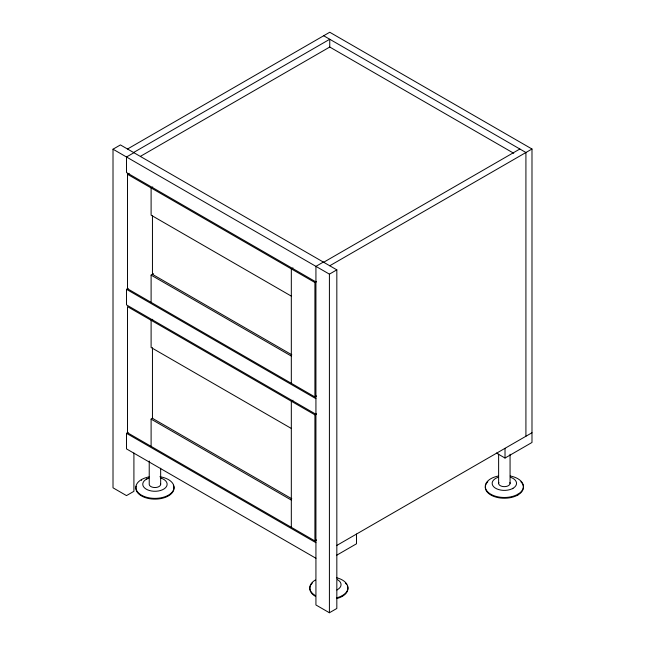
<?xml version="1.0" encoding="UTF-8"?>
<svg xmlns="http://www.w3.org/2000/svg" width="645" height="645" viewBox="0 0 645 645"><rect width="100%" height="100%" fill="white"/><g stroke="black" fill="none" stroke-linecap="round" stroke-linejoin="round"><path stroke-width="0.97" d="M146.318 479.251L146.867 478.848M336.948 590.038L337.496 589.627A12.199 7.047 0 0 0 337.496 579.67M512.428 488.733L512.969 488.321M133.91 453.024L133.91 491.321L126.501 495.602L113.012 487.813L113.012 149.205L120.43 144.923L336.827 269.86L336.827 608.469L329.41 612.75L315.929 604.97L315.929 266.353L323.347 262.072M127.508 149.011L329.748 32.25L531.988 149.011L531.988 442.47L505.019 458.039L496.376 453.048M133.579 152.51L329.748 39.256L329.748 47.303M133.91 152.712L126.501 156.993L126.501 172.554L315.929 281.921M140.554 156.267L329.748 47.037L513.743 153.268M316.566 395.982L314.913 396.933L127.508 288.734L127.508 174.311L129.161 173.36M152.752 186.977L151.107 187.929L151.107 215.172L291.322 296.128M315.929 414.251L126.501 304.892L126.501 289.323L128.145 288.371M151.107 302.36L151.107 275.117L153.575 273.69M152.752 319.307L151.107 320.259L151.107 347.51L291.322 428.457M292.967 267.933L291.322 268.884L291.322 383.315M323.677 262.265L519.854 149.011M329.748 265.772L531.988 149.011M127.508 174.311L314.913 282.51L316.566 281.559M113.012 149.205L329.41 274.141L336.827 269.86M315.929 558.264L126.501 448.896L126.501 433.327L128.145 432.376M151.107 446.364L151.107 419.121L152.752 418.17M292.967 400.263L291.322 401.214L291.322 527.32M316.566 539.986L314.913 540.937L127.508 432.747L127.508 306.641L314.913 414.84L316.566 413.888M336.505 545.606L531.988 432.747M336.505 555.337L356.508 543.783L356.508 534.052M323.677 35.749L525.917 152.51L525.917 436.246M291.798 354.79L152.454 274.335L152.454 215.398M151.107 275.117L291.322 356.064M126.501 289.323L315.929 398.683M291.798 498.795L152.454 418.339L152.454 347.719M151.107 419.121L291.322 500.077M126.501 433.327L315.929 542.695M517.83 494.263L517.83 495.013M510.066 454.241L510.066 483.419M505.019 448.307L505.019 458.039M498.625 454.08L498.625 483.258M342.35 595.577L342.35 596.327M329.41 274.141L329.41 612.75M314.913 282.51L314.913 396.933M314.913 414.84L314.913 540.937M160.661 468.214L160.661 484.314M149.229 461.014L149.229 484.153A5.716 3.306 0 0 0 150.809 486.515L151.97 487.056A5.716 3.306 0 0 0 158.315 486.902A5.716 3.306 0 0 0 160.508 483.46M141.465 479.59L141.465 480.34M159.879 476.744A19.068 11.005 0 0 1 170.756 493.53A19.068 11.005 0 0 1 139.715 493.997A19.068 11.005 0 0 1 149.06 476.905M161.048 478.138A12.199 7.047 0 0 1 164.29 488.765A12.199 7.047 0 0 1 145.601 488.765A12.199 7.047 0 0 1 148.85 478.138M173.36 485.282A19.068 11.005 0 0 1 155.776 499.125A19.068 11.005 0 0 1 136.168 486.217M336.625 577.735A19.068 11.005 0 0 1 347.937 587.788A19.068 11.005 0 0 1 336.625 597.842M315.389 595.577A19.068 11.005 0 0 1 315.389 580.008M347.284 585.692A19.068 11.005 0 0 1 336.625 598.6M315.389 596.327A19.068 11.005 0 0 1 310.455 585.692M310.817 585.007A19.068 11.005 0 0 1 312.357 583.04M345.381 583.04A19.068 11.005 0 0 1 346.486 584.33M509.905 482.565A5.716 3.306 0 0 1 507.72 486.007A5.716 3.306 0 0 1 501.367 486.161L500.206 485.621A5.716 3.306 0 0 1 498.859 482.412M510.235 476.01A19.068 11.005 0 0 1 519.773 492.949A19.068 11.005 0 0 1 488.918 492.949A19.068 11.005 0 0 1 498.456 476.01M520.862 481.726A19.068 11.005 0 0 1 509.284 497.867A19.068 11.005 0 0 1 485.282 487.233M485.346 486.274A19.068 11.005 0 0 1 487.83 481.726M510.445 477.244A12.199 7.047 0 0 1 513.694 487.87A12.199 7.047 0 0 1 494.997 487.87A12.199 7.047 0 0 1 498.246 477.244"/></g></svg>
